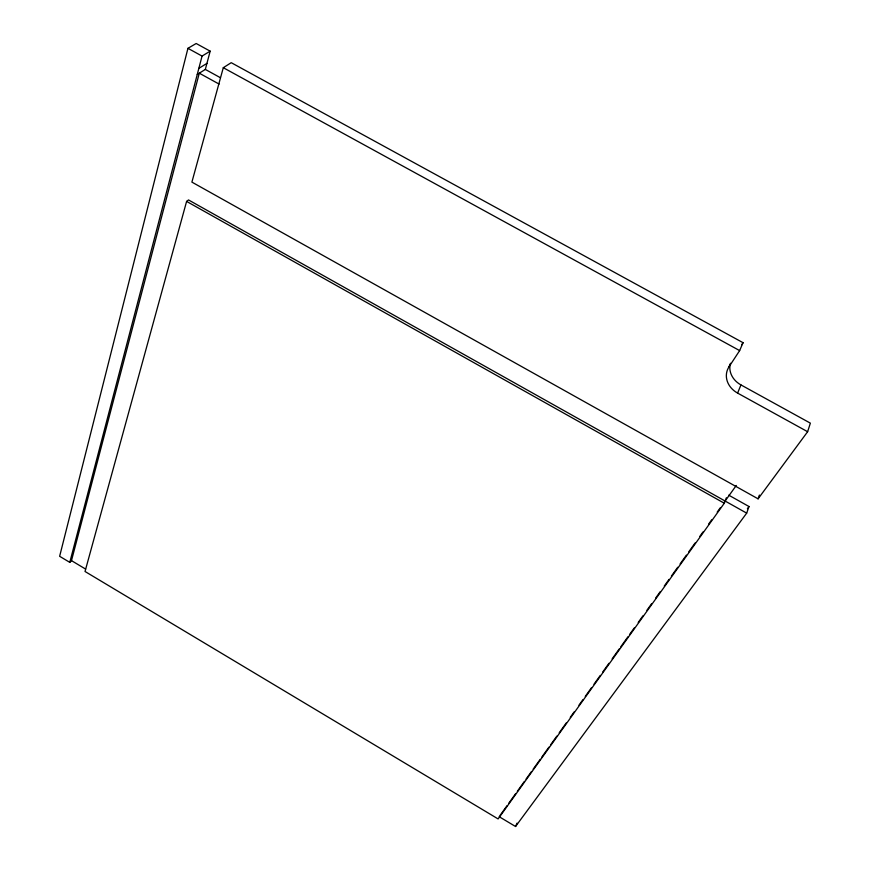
<?xml version="1.0" encoding="UTF-8"?>
<svg xmlns="http://www.w3.org/2000/svg" width="870" height="870" viewBox="0 0 870 870"><rect width="100%" height="100%" fill="white"/><g stroke="black" fill="none" stroke-linecap="round" stroke-linejoin="round"><path stroke-width="1.3" d="M197.251 74.45L205.331 69.426L210.17 51.156L196.174 43.5L187.942 48.328L59.639 556.289L69.785 562.368L71.481 560.628L199.284 73.189L219.099 84.075M69.785 562.368L202.058 56.072L210.17 51.156M499.152 816.691L515.551 826.5L746.678 513.137L188.529 199.948L186.604 201.405L85.032 571.492L498.118 818.931L724.297 503.23L726.352 497.781M807.632 431.716L737.597 393.088A22.174 18.89 14.2 0 1 729.027 366.781L739.641 350.61L743.045 342.693L231.224 62.683L223.296 67.708L191.9 182.113L758.085 498.836L807.632 431.716L810.361 423.146L740.957 384.921A21.978 18.792 13.7 0 1 730.441 363.269M758.085 498.836L759.39 495.073M746.678 513.137L749.005 506.525L728.723 495.16M737.597 393.088L740.957 384.921M729.027 366.781L730.017 364.508M515.551 826.5L517.041 823.129M741.642 344.835L743.045 342.693M499.945 815.582L507.058 805.653M508.635 803.445L515.747 793.505M517.324 791.298L524.436 781.369M526.013 779.161L531.548 771.44M533.125 769.232L540.237 759.293M541.825 757.085L548.926 747.156M550.514 744.948L556.833 736.118M559.203 732.812L566.316 722.872M570.263 717.358L574.211 711.834M578.952 705.222L582.9 699.697M585.271 696.391L591.6 687.561M593.971 684.244L600.289 675.414M602.66 672.108L608.978 663.277M612.143 658.862L619.244 648.933M620.832 646.725L627.944 636.786M629.521 634.578L634.263 627.966M638.21 622.442L642.952 615.819M646.899 610.305L651.641 603.682M655.588 598.158L660.33 591.546M664.288 586.021L669.03 579.398M671.401 576.092L677.719 567.262M680.09 563.945L686.408 555.125M688.779 551.808L695.097 542.978M699.839 536.355L703.004 531.94M708.528 524.218L711.693 519.803M717.217 512.082L720.382 507.667M723.546 503.251L736.281 485.46M747.395 508.711L749.005 506.525M198.849 68.36L206.929 63.379M187.942 48.328L202.058 56.072M223.296 67.708L739.641 350.61M205.331 69.426L220.382 77.691M186.604 201.405L724.297 503.23M71.481 560.628L85.619 569.089"/></g></svg>
